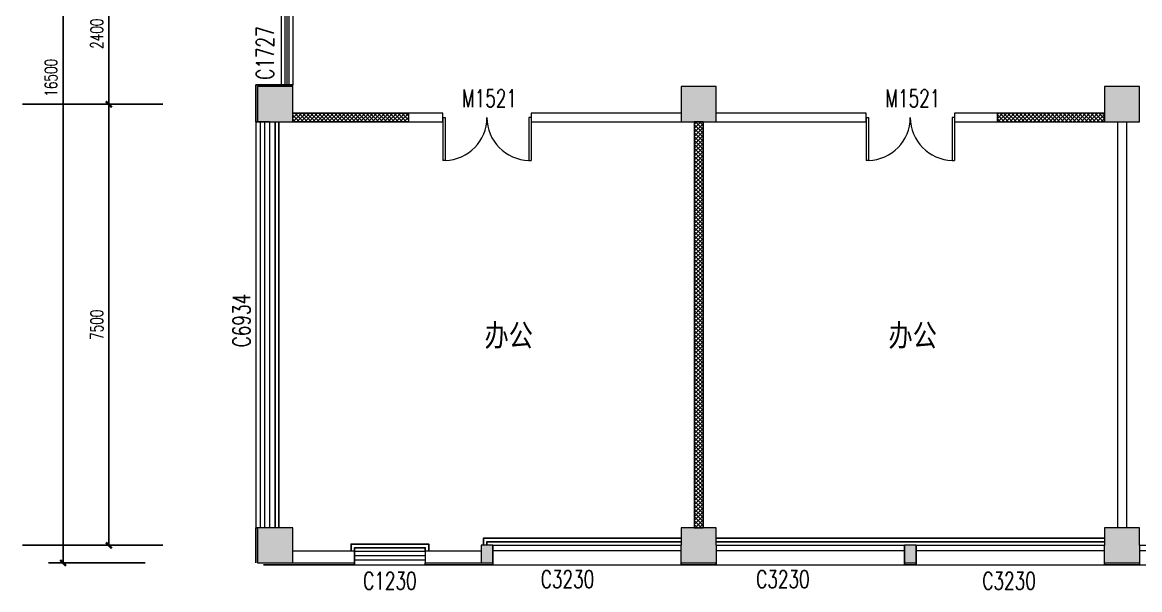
# Model space of a CAD drawing. Header units: millimetres. Extents: x 164760 to 3716174, y -1766400 to 11969.
# Drawn here: x 3477179 to 3496180, y -1572316 to -1562669 of the extents above; entities that cross this region are included whole.
import ezdxf

# ---------------------------------------------------------------- set-up
doc = ezdxf.new("R2010")
doc.units = ezdxf.units.MM
doc.header["$LTSCALE"] = 1000
doc.layers.get('0').update_dxf_attribs({"color": 253, "linetype": 'CONTINUOUS'})
doc.layers.get('Defpoints').update_dxf_attribs({"color": 250, "linetype": 'CONTINUOUS', "lineweight": 0})
for name, color, linetype in [('3', 253, 'CONTINUOUS'), ('AXIS', 253, 'CONTINUOUS'), ('LVTRY', 253, 'CONTINUOUS'), ('PUB_TEXT', 253, 'CONTINUOUS'), ('SURFACE', 253, 'CONTINUOUS'), ('WINDOW_TEXT', 253, 'CONTINUOUS')]:
    doc.layers.add(name, color=color, linetype=linetype)
for name, color, linetype, lineweight in [('COLUMN', 253, 'CONTINUOUS', 0), ('PUB_HATCH', 253, 'CONTINUOUS', 0), ('RC-Modelling【天花造型】', 253, 'CONTINUOUS', 0), ('WALL', 253, 'CONTINUOUS', 0), ('Wall【墙体】', 253, 'CONTINUOUS', 0), ('WINDOW', 253, 'CONTINUOUS', 0)]:
    doc.layers.add(name, color=color, linetype=linetype, lineweight=lineweight)
doc.styles.add('_TCH_DIM_T3', font='SIMPLEX', dxfattribs={"width": 0.705882, "bigfont": 'GBCBIG'})
doc.styles.add('_TCH_WINDOW', font='SIMPLEX', dxfattribs={"bigfont": 'GBCBIG'})
doc.styles.add('宋体', font='', dxfattribs={"width": 0.7})
doc.styles.get('宋体').set_extended_font_data('SimSun')
doc.dimstyles.new('_TCH_ARCH&&100', dxfattribs={"dimtxt": 212.5, "dimasz": 100, "dimexe": 250, "dimexo": 300, "dimgap": 100, "dimtad": 1, "dimdec": 0, "dimzin": 0, "dimdsep": 46, "dimtxsty": '_TCH_DIM_T3', "dimblk": 'ARCHTICK', "dimcen": 0.09, "dimclrt": 7, "dimazin": 2, "dimtfac": 1, "dimtdec": 0, "dimtix": 1, "dimtmove": 2, "dimatfit": 3, "dimtolj": 1, "dimtzin": 0, "dimarcsym": 0})

# ---------------------------------------------------------------- blocks, each defined once
blk = doc.blocks.new('$DorLib2D$00000002')
for p, q in [((-0.5, 0), (-0.5, 0.4875)), ((-0.475, 0.4875), (-0.5, 0.4875)), ((-0.475, 0), (-0.475, 0.4875)), ((0.475, 0), (0.475, 0.4875)), ((0.475, 0.4875), (0.5, 0.4875)), ((0.5, 0), (0.5, 0.4875)), ((-0.5, 0), (-0.475, 0)), ((0.5, 0), (0.475, 0))]:
    blk.add_line(p, q)
at = {"lineweight": 13}
for centre, start, end in [((-0.4875, 0), 0, 88.53072), ((0.4875, 0), 91.46928, 180)]:
    blk.add_arc(centre, 0.4875, start, end, dxfattribs=at)
blk = doc.blocks.new('$TCHSYS$WIN2D')
for p, q in [((-0.5, 0.5), (0.5, 0.5)), ((-0.5, 0.5), (-0.5, -0.5)), ((0.5, 0.5), (0.5, -0.5)), ((0.5, 0.1667), (-0.5, 0.1667)), ((0.5, -0.1667), (-0.5, -0.1667)), ((-0.5, -0.5), (0.5, -0.5))]:
    blk.add_line(p, q)
blk = doc.blocks.new('$WINLIB2D$00000005')
for p, q in [((-0.5, 0.5), (0.5, 0.5)), ((-0.5, 0.5), (-0.5, -0.5)), ((0.5, -0.5), (0.5, 0.5)), ((0.5, 0.167), (-0.5, 0.167)), ((0.5, 0), (-0.5, 0)), ((0.5, -0.167), (-0.5, -0.167)), ((-0.5, -0.5), (0.5, -0.5))]:
    blk.add_line(p, q)
blk = doc.blocks.new('$WINLIB2D$00000004')
for p, q in [((-0.5, 0.5), (0.5, 0.5)), ((-0.5, 0.5), (-0.5, -0.5)), ((0.5, -0.5), (0.5, 0.5)), ((-0.5, 0.2406), (0.5, 0.2406)), ((-0.5, -0.5), (0.5, -0.5))]:
    blk.add_line(p, q)
blk = doc.blocks.new('海龙_0918165925')
at = {"layer": 'PUB_HATCH'}
for points in [[(-47100, -9000), (-46500, -9000), (-46500, -8400), (-47100, -8400)], [(-39900, -9000), (-39300, -9000), (-39300, -8400), (-39900, -8400)], [(-32700, -9000), (-32100, -9000), (-32100, -8400), (-32700, -8400)], [(-47100, -16500), (-46500, -16500), (-46500, -15900), (-47100, -15900)], [(-39900, -16500), (-39300, -16500), (-39300, -15900), (-39900, -15900)], [(-32700, -16500), (-32100, -16500), (-32100, -15900), (-32700, -15900)], [(-43300, -16500), (-43100, -16500), (-43100, -16200), (-43300, -16200)], [(-36100, -16500), (-35900, -16500), (-35900, -16200), (-36100, -16200)]]:
    blk.add_hatch(color=256, dxfattribs=at).paths.add_polyline_path(points)
at = {"layer": 'COLUMN'}
for p, q in [((-46500, -8400), (-47100, -8400)), ((-47100, -8400), (-47100, -9000)), ((-46500, -9000), (-46500, -8400)), ((-39300, -8400), (-39900, -8400)), ((-39900, -8400), (-39900, -9000)), ((-39300, -9000), (-39300, -8400)), ((-32100, -8400), (-32700, -8400)), ((-32700, -8400), (-32700, -9000)), ((-32100, -9000), (-32100, -8400)), ((-47100, -9000), (-46500, -9000)), ((-39900, -9000), (-39300, -9000)), ((-32700, -9000), (-32100, -9000)), ((-46500, -15900), (-47100, -15900)), ((-47100, -15900), (-47100, -16500)), ((-46500, -16500), (-46500, -15900)), ((-39300, -15900), (-39900, -15900)), ((-39900, -15900), (-39900, -16200)), ((-39300, -16200), (-39300, -15900)), ((-32100, -15900), (-32700, -15900)), ((-32700, -15900), (-32700, -16200)), ((-32100, -16200), (-32100, -15900)), ((-47100, -16500), (-46500, -16500)), ((-39900, -16500), (-39300, -16500)), ((-32700, -16500), (-32100, -16500))]:
    blk.add_line(p, q, dxfattribs=at)
blk = doc.blocks.new('_ArchTick')
at = {"color": 2, "linetype": 'ByBlock', "const_width": 0.4}
blk.add_lwpolyline([(-0.5, -0.5), (0.5, 0.5)], dxfattribs=at)
blk = doc.blocks.new('*D618')
at = {"layer": 'AXIS', "color": 0, "lineweight": -2, "transparency": 16777216}
for p, q in [((3479267, -1555362), (3477622, -1555362)), ((3477872, -1571862), (3477872, -1555362)), ((3479267, -1571862), (3477622, -1571862))]:
    blk.add_line(p, q, dxfattribs=at)
at = {"layer": 'Defpoints', "color": 0, "transparency": 16777216}
for p in [(3477872, -1555362), (3479567, -1555362), (3479567, -1571862)]:
    blk.add_point(p, dxfattribs=at)
at = {"layer": 'AXIS', "color": 0, "lineweight": -2, "transparency": 16777216, "xscale": 100, "yscale": 100, "zscale": 100}
for p, rotation in [((3477872, -1555362), 90), ((3477872, -1571862), 270)]:
    blk.add_blockref('_ArchTick', p, dxfattribs=dict(at, rotation=rotation))
at = {"layer": 'AXIS', "color": 7, "transparency": 16777216, "insert": (3477666, -1563612), "char_height": 212.5, "attachment_point": 5, "rotation": 90, "style": '_TCH_DIM_T3'}
blk.add_mtext('\\A1;16500', dxfattribs=at)
blk = doc.blocks.new('*D624')
at = {"layer": 'AXIS', "color": 0, "lineweight": -2, "transparency": 16777216}
for p, q in [((3479337, -1564062), (3478401, -1564062)), ((3478651, -1571562), (3478651, -1564062)), ((3479337, -1571562), (3478401, -1571562))]:
    blk.add_line(p, q, dxfattribs=at)
at = {"layer": 'Defpoints', "color": 0, "transparency": 16777216}
for p in [(3478651, -1564062), (3479637, -1564062), (3479637, -1571562)]:
    blk.add_point(p, dxfattribs=at)
at = {"layer": 'AXIS', "color": 0, "lineweight": -2, "transparency": 16777216, "xscale": 100, "yscale": 100, "zscale": 100}
for p, rotation in [((3478651, -1564062), 90), ((3478651, -1571562), 270)]:
    blk.add_blockref('_ArchTick', p, dxfattribs=dict(at, rotation=rotation))
at = {"layer": 'AXIS', "color": 7, "transparency": 16777216, "insert": (3478444, -1567812), "char_height": 212.5, "attachment_point": 5, "rotation": 90, "style": '_TCH_DIM_T3'}
blk.add_mtext('\\A1;7500', dxfattribs=at)
blk = doc.blocks.new('*D625')
at = {"layer": 'AXIS', "color": 0, "lineweight": -2, "transparency": 16777216}
for p, q in [((3479337, -1561662), (3478401, -1561662)), ((3478651, -1564062), (3478651, -1561662)), ((3479337, -1564062), (3478401, -1564062))]:
    blk.add_line(p, q, dxfattribs=at)
at = {"layer": 'Defpoints', "color": 0, "transparency": 16777216}
for p in [(3478651, -1561662), (3479637, -1561662), (3479637, -1564062)]:
    blk.add_point(p, dxfattribs=at)
at = {"layer": 'AXIS', "color": 0, "lineweight": -2, "transparency": 16777216, "xscale": 100, "yscale": 100, "zscale": 100}
for p, rotation in [((3478651, -1561662), 90), ((3478651, -1564062), 270)]:
    blk.add_blockref('_ArchTick', p, dxfattribs=dict(at, rotation=rotation))
at = {"layer": 'AXIS', "color": 7, "transparency": 16777216, "insert": (3478444, -1562862), "char_height": 212.5, "attachment_point": 5, "rotation": 90, "style": '_TCH_DIM_T3'}
blk.add_mtext('\\A1;2400', dxfattribs=at)
blk = doc.blocks.new('海龙_0926164331')
at = {"layer": 'AXIS'}
for p, q in [((-48683.1, -12423.1), (-51071.8, -12423.1)), ((-48683.1, -19923.1), (-51071.8, -19923.1))]:
    blk.add_line(p, q, dxfattribs=at)
for p1, p2, distance, picture, middle in [((-48683.1, -20223.1), (-48683.1, -3723.1), 1695.5, '*D618', (-50584.8, -11973.1)), ((-48613.5, -12423.1), (-48613.5, -10023.1), 986.2, '*D625', (-49805.9, -11223.1)), ((-48613.5, -19923.1), (-48613.5, -12423.1), 986.2, '*D624', (-49805.9, -16173.1))]:
    dim = blk.add_aligned_dim(p1=p1, p2=p2, distance=distance, dimstyle='_TCH_ARCH&&100', dxfattribs=at)
    dim.commit()
    dim.dimension.update_dxf_attribs({"geometry": picture, "text_midpoint": middle, "insert": (-3528250.3, 1551639)})

msp = doc.modelspace()

# ---------------------------------------------------------------- hatches: boundary and pattern name
at = {"layer": 'RC-Modelling【天花造型】'}
h = msp.add_hatch(dxfattribs=at)
h.set_pattern_fill('ANSI37', color=1, scale=15)
h.set_pattern_definition([(45, (3880661.28, -1406196.814), (-33.6759605, 33.6759605), []), (135, (3880661.28, -1406196.814), (-33.6759605, -33.6759605), [])])
h.paths.add_polyline_path([(3536251.4, -1564212.1), (3537751.4, -1564212.1), (3537751.4, -1564362.1), (3536251.4, -1564362.1)])
h.paths.add_polyline_path([(3527313.1, -1564362.1), (3525813.1, -1564362.1), (3525813.1, -1564212.1), (3527313.1, -1564212.1)])
h.paths.add_polyline_path([(3522005.6, -1564362.1), (3523505.6, -1564362.1), (3523505.6, -1564212.1), (3522005.6, -1564212.1)])
h.paths.add_polyline_path([(3513209.8, -1564212.1), (3514630, -1564212.1), (3514630, -1564362.1), (3513209.8, -1564362.1)])
h.paths.add_polyline_path([(3507430, -1564212.1), (3508868.3, -1564212.1), (3508868.3, -1564362.1), (3507430, -1564362.1)])
h.paths.add_polyline_path([(3497128.2, -1564362.1), (3498628.2, -1564362.1), (3498628.2, -1564212.1), (3497128.2, -1564212.1)])
h.paths.add_polyline_path([(3493755, -1564362.1), (3495580, -1564362.1), (3495580, -1564212.1), (3493755, -1564212.1)])
h.paths.add_polyline_path([(3481780, -1564212.1), (3483743.5, -1564212.1), (3483743.5, -1564362.1), (3481780, -1564362.1)])
h.paths.add_polyline_path([(3484980, -1561812.1), (3484930, -1561812.1), (3484930, -1561962.1), (3484980, -1561962.1)])
h.paths.add_polyline_path([(3484030, -1561812.1), (3483930.5, -1561812.1), (3483930.5, -1560537.1), (3483930.5, -1559812.1), (3483330.5, -1559812.1), (3483330.5, -1558662.1), (3481380, -1558662.1), (3481380, -1558812.1), (3483180.5, -1558812.1), (3483180.5, -1559887.1), (3483180.5, -1560012.1), (3483180.5, -1560612.1), (3483780.5, -1560612.1), (3483780.5, -1561812.1), (3482880.5, -1561812.1), (3482880.5, -1561962.1), (3483855.5, -1561962.1), (3484030, -1561962.1)])
h.paths.add_polyline_path([(3483387.4, -1560047.7), (3483780.5, -1559962.1), (3483330.5, -1559962.1), (3483330.5, -1560012.1), (3483330.5, -1560462.1)], flags=16)
h.paths.add_polyline_path([(3481980.5, -1561812.1), (3481780, -1561812.1), (3481780, -1561962.1), (3481980.5, -1561962.1)], flags=17)
h.paths.add_polyline_path([(3495955, -1555962.1), (3495805, -1555962.1), (3495805, -1561962.1), (3495955, -1561962.1)])
h.paths.add_polyline_path([(3513780, -1561812.1), (3513730, -1561812.1), (3513730, -1561887.1), (3513730, -1561962.1), (3513780, -1561962.1)])
h.paths.add_polyline_path([(3512680.5, -1560537.1), (3512680.2, -1559812.1), (3512080.5, -1559812.1), (3512080.5, -1558662.1), (3510130, -1558662.1), (3510130, -1558812.1), (3511930.5, -1558812.1), (3511930.5, -1559887.1), (3511930.5, -1560012.1), (3511930.5, -1560612.1), (3512530.5, -1560612.1), (3512530.5, -1561812.1), (3511679.5, -1561812.1), (3511679.5, -1561962.1), (3512605.5, -1561962.1), (3512830, -1561962.1), (3512830, -1561812.1), (3512680.5, -1561812.1)])
h.paths.add_polyline_path([(3512530.2, -1560462.1), (3512080.2, -1560462.1), (3512080.5, -1560460.3), (3512080.5, -1560012.1), (3512080.5, -1559962.1), (3512530.2, -1559962.1)], flags=16)
h.paths.add_polyline_path([(3510779.5, -1561812.1), (3510130, -1561812.1), (3510130, -1561962.1), (3510130, -1561962.1), (3510779.5, -1561962.1)])
h.paths.add_polyline_path([(3510130, -1563612.4), (3510055, -1563612.4), (3509980, -1563612.4), (3509980, -1563762.1), (3510130, -1563762.1)])
h.paths.add_polyline_path([(3510130, -1561962.1), (3509980, -1561962.1), (3509980, -1562112.4), (3510055, -1562112.4), (3510130, -1562112.4)])
h.paths.add_polyline_path([(3517938.6, -1561812.1), (3519036.8, -1561812.1), (3519036.8, -1561962.1), (3517938.6, -1561962.1)])
h.paths.add_polyline_path([(3524755, -1555962.1), (3524605, -1555962.1), (3524605, -1561962.1), (3524755, -1561962.1)])
h.paths.add_polyline_path([(3546205, -1561812.1), (3543430, -1561812.1), (3543430, -1561962.1), (3546205, -1561962.1)])
h.paths.add_polyline_path([(3541930, -1561812.1), (3539155, -1561812.1), (3539155, -1555962.1), (3539005, -1555962.1), (3539005, -1561812.1), (3538405, -1561812.1), (3538405, -1561962.1), (3539080, -1561962.1), (3541930, -1561962.1)])
h.paths.add_polyline_path([(3535555, -1563762.1), (3535405, -1563762.1), (3535405, -1564212.1), (3535555, -1564212.1)])
h.paths.add_polyline_path([(3535555, -1561962.1), (3536905, -1561962.1), (3536905, -1561812.1), (3535480, -1561812.1), (3534280, -1561812.1), (3534280, -1561962.1), (3535405, -1561962.1), (3535405, -1562262.1), (3535555, -1562262.1)])
h.paths.add_polyline_path([(3535405, -1564362.1), (3535405, -1571562.1), (3535555, -1571562.1), (3535555, -1564362.1)])
h.paths.add_polyline_path([(3517405, -1564362.1), (3517405, -1571262.1), (3517555, -1571262.1), (3517555, -1564362.1)])
h.paths.add_polyline_path([(3503005, -1564362.1), (3503005, -1571262.1), (3503155, -1571262.1), (3503155, -1564362.1)])
h.paths.add_polyline_path([(3488605, -1564362.1), (3488605, -1571262.1), (3488755, -1571262.1), (3488755, -1564362.1)])

# ---------------------------------------------------------------- linework, layer by layer
at = {"layer": '3'}
for p, q in [((3481480, -1571262.1), (3481480, -1564362.1)), ((3481540, -1571262.1), (3481540, -1564362.1))]:
    msp.add_line(p, q, dxfattribs=at)
for points in [[(3482770, -1571662.1), (3482770, -1571542.1), (3484090, -1571542.1), (3484090, -1571662.1)], [(3482830, -1571662.1), (3482830, -1571602.1), (3484030, -1571602.1), (3484030, -1571662.1)], [(3485020, -1571562.1), (3485020, -1571442.1), (3488380, -1571442.1)], [(3485080, -1571562.1), (3485080, -1571502.1), (3488380, -1571502.1)], [(3488980, -1571442.1), (3495580, -1571442.1)], [(3488980, -1571502.1), (3495580, -1571502.1)]]:
    msp.add_lwpolyline(points, dxfattribs=at)
at = {"layer": 'LVTRY'}
for p in [(3481580, -1563732.1), (3481150, -1563762.1)]:
    msp.add_line(p, (3481150, -1563732.1), dxfattribs=at)
at = {"layer": 'RC-Modelling【天花造型】'}
for p, q in [((3488605, -1564362.1), (3488605, -1571262.1)), ((3488755, -1564362.1), (3488755, -1571262.1))]:
    msp.add_line(p, q, dxfattribs=at)
for points in [[(3481780, -1564212.1), (3483743.5, -1564212.1), (3483743.5, -1564362.1), (3481780, -1564362.1)], [(3488605, -1564362.1), (3488605, -1571262.1), (3488755, -1571262.1), (3488755, -1564362.1)], [(3493755, -1564362.1), (3495580, -1564362.1), (3495580, -1564212.1), (3493755, -1564212.1)]]:
    msp.add_lwpolyline(points, close=True, dxfattribs=at)
at = {"layer": 'SURFACE'}
for p, q in [((3481150, -1563762.1), (3481150, -1564362.1)), ((3481150, -1564362.1), (3481180, -1564362.1)), ((3481150, -1571262.1), (3481180, -1571262.1)), ((3481150, -1571262.1), (3481150, -1571862.1)), ((3481280, -1571892.1), (3482830, -1571892.1)), ((3482830, -1571892.1), (3482830, -1571862.1)), ((3484030, -1571892.1), (3484030, -1571862.1)), ((3484030, -1571892.1), (3484980, -1571892.1)), ((3484980, -1571892.1), (3485180, -1571892.1)), ((3485180, -1571892.1), (3485180, -1571862.1)), ((3488380, -1571892.1), (3488380, -1571862.1)), ((3488380, -1571892.1), (3488680, -1571892.1)), ((3488680, -1571892.1), (3488980, -1571892.1)), ((3488980, -1571892.1), (3488980, -1571862.1)), ((3492180, -1571892.1), (3492180, -1571862.1)), ((3492180, -1571892.1), (3492380, -1571892.1)), ((3492380, -1571892.1), (3492380, -1571862.1)), ((3495580, -1571892.1), (3495580, -1571862.1)), ((3495580, -1571892.1), (3495880, -1571892.1)), ((3495880, -1571892.1), (3496180, -1571892.1))]:
    msp.add_line(p, q, dxfattribs=at)
at = {"layer": 'WALL'}
for p, q in [((3481780, -1563732.1), (3481580, -1563732.1)), ((3481580, -1563732.1), (3481580, -1563762.1)), ((3481780, -1563762.1), (3481780, -1563732.1)), ((3485180, -1571562.1), (3484980, -1571562.1)), ((3484980, -1571562.1), (3484980, -1571862.1)), ((3485180, -1571862.1), (3485180, -1571562.1)), ((3492380, -1571562.1), (3492180, -1571562.1)), ((3492180, -1571562.1), (3492180, -1571862.1)), ((3492380, -1571862.1), (3492380, -1571562.1)), ((3482830, -1571662.1), (3481780, -1571662.1)), ((3482830, -1571862.1), (3482830, -1571662.1)), ((3484980, -1571662.1), (3484030, -1571662.1)), ((3484030, -1571662.1), (3484030, -1571862.1)), ((3481780, -1571862.1), (3482830, -1571862.1)), ((3484030, -1571862.1), (3484980, -1571862.1)), ((3484980, -1571862.1), (3485180, -1571862.1)), ((3492180, -1571862.1), (3492380, -1571862.1))]:
    msp.add_line(p, q, dxfattribs=at)
at = {"layer": 'Wall【墙体】', "color": 6}
for p, q in [((3484330, -1564212.1), (3481780, -1564212.1)), ((3481780, -1564362.1), (3484330, -1564362.1)), ((3484330, -1564362.1), (3484330, -1564212.1)), ((3488380, -1564212.1), (3485830, -1564212.1)), ((3485830, -1564212.1), (3485830, -1564362.1)), ((3485830, -1564362.1), (3488380, -1564362.1)), ((3491530, -1564212.1), (3488980, -1564212.1)), ((3488980, -1564362.1), (3491530, -1564362.1)), ((3491530, -1564362.1), (3491530, -1564212.1)), ((3495580, -1564212.1), (3493030, -1564212.1)), ((3493030, -1564212.1), (3493030, -1564362.1)), ((3493030, -1564362.1), (3495580, -1564362.1)), ((3495805, -1564362.1), (3495805, -1571262.1)), ((3495955, -1564362.1), (3495955, -1571262.1))]:
    msp.add_line(p, q, dxfattribs=at)

# ---------------------------------------------------------------- block references
at = {"layer": 'AXIS'}
msp.add_blockref('海龙_0926164331', (3528250.3, -1551639), dxfattribs=at)
at = {"layer": 'COLUMN'}
msp.add_blockref('海龙_0918165925', (3528280, -1555362.1), dxfattribs=at)
at = {"layer": 'WINDOW'}
ref = msp.add_blockref('$WINLIB2D$00000005', (3481680, -1562862.1), dxfattribs=dict(at, xscale=1740, yscale=200, zscale=1740, rotation=270))
ref.add_attrib('A', 'C1727', (3481453.7, -1563645.8), dxfattribs={"layer": 'WINDOW_TEXT', "height": 297.5, "rotation": 90, "style": '_TCH_WINDOW', "width": 0.705882})
ref = msp.add_blockref('$DorLib2D$00000002', (3485080, -1564287.1), dxfattribs=dict(at, xscale=-1500, yscale=-1500, zscale=-1500))
ref.add_attrib('A', 'M1521', (3484655, -1564110.9), dxfattribs={"layer": 'WINDOW_TEXT', "height": 297.5, "style": '_TCH_WINDOW', "width": 0.705882})
ref = msp.add_blockref('$DorLib2D$00000002', (3492280, -1564287.1), dxfattribs=dict(at, xscale=-1500, yscale=-1500, zscale=-1500))
ref.add_attrib('A', 'M1521', (3491855, -1564110.9), dxfattribs={"layer": 'WINDOW_TEXT', "height": 297.5, "style": '_TCH_WINDOW', "width": 0.705882})
ref = msp.add_blockref('$TCHSYS$WIN2D', (3481265, -1567812.1), dxfattribs=dict(at, xscale=6900, yscale=230, zscale=6900, rotation=270))
ref.add_attrib('A', 'C6934', (3481053.7, -1568194.9), dxfattribs={"layer": 'WINDOW_TEXT', "height": 297.5, "rotation": 90, "style": '_TCH_WINDOW', "width": 0.705882})
ref = msp.add_blockref('$WINLIB2D$00000004', (3486780, -1571727.1), dxfattribs=dict(at, xscale=3200, yscale=330, zscale=3200))
ref.add_attrib('A', 'C3230', (3485995.3, -1572285.9), dxfattribs={"layer": 'WINDOW_TEXT', "height": 297.5, "style": '_TCH_WINDOW', "width": 0.705882})
ref = msp.add_blockref('$WINLIB2D$00000004', (3490580, -1571727.1), dxfattribs=dict(at, xscale=3200, yscale=330, zscale=3200))
ref.add_attrib('A', 'C3230', (3489658.7, -1572285.9), dxfattribs={"layer": 'WINDOW_TEXT', "height": 297.5, "style": '_TCH_WINDOW', "width": 0.705882})
ref = msp.add_blockref('$WINLIB2D$00000004', (3493980, -1571727.1), dxfattribs=dict(at, xscale=3200, yscale=330, zscale=3200))
ref.add_attrib('A', 'C3230', (3493505, -1572315.9), dxfattribs={"layer": 'WINDOW_TEXT', "height": 297.5, "style": '_TCH_WINDOW', "width": 0.705882})
ref = msp.add_blockref('$WINLIB2D$00000004', (3497780, -1571727.1), dxfattribs=dict(at, xscale=3200, yscale=330, zscale=3200))
ref.add_attrib('A', 'C3230', (3496858.7, -1572285.9), dxfattribs={"layer": 'WINDOW_TEXT', "height": 297.5, "style": '_TCH_WINDOW', "width": 0.705882})
ref = msp.add_blockref('$TCHSYS$WIN2D', (3483430, -1571777.1), dxfattribs=dict(at, xscale=1200, yscale=230, zscale=1200))
ref.add_attrib('A', 'C1230', (3482975, -1572315.9), dxfattribs={"layer": 'WINDOW_TEXT', "height": 297.5, "style": '_TCH_WINDOW', "width": 0.705882})

# ---------------------------------------------------------------- texts
at = {"layer": 'PUB_TEXT', "style": '宋体', "width": 0.8}
for p in [(3485038, -1568179.7), (3491908.4, -1568179.7)]:
    msp.add_text('办公', height=377.64, dxfattribs=at).set_placement(p)

doc.saveas('drawing.dxf')
